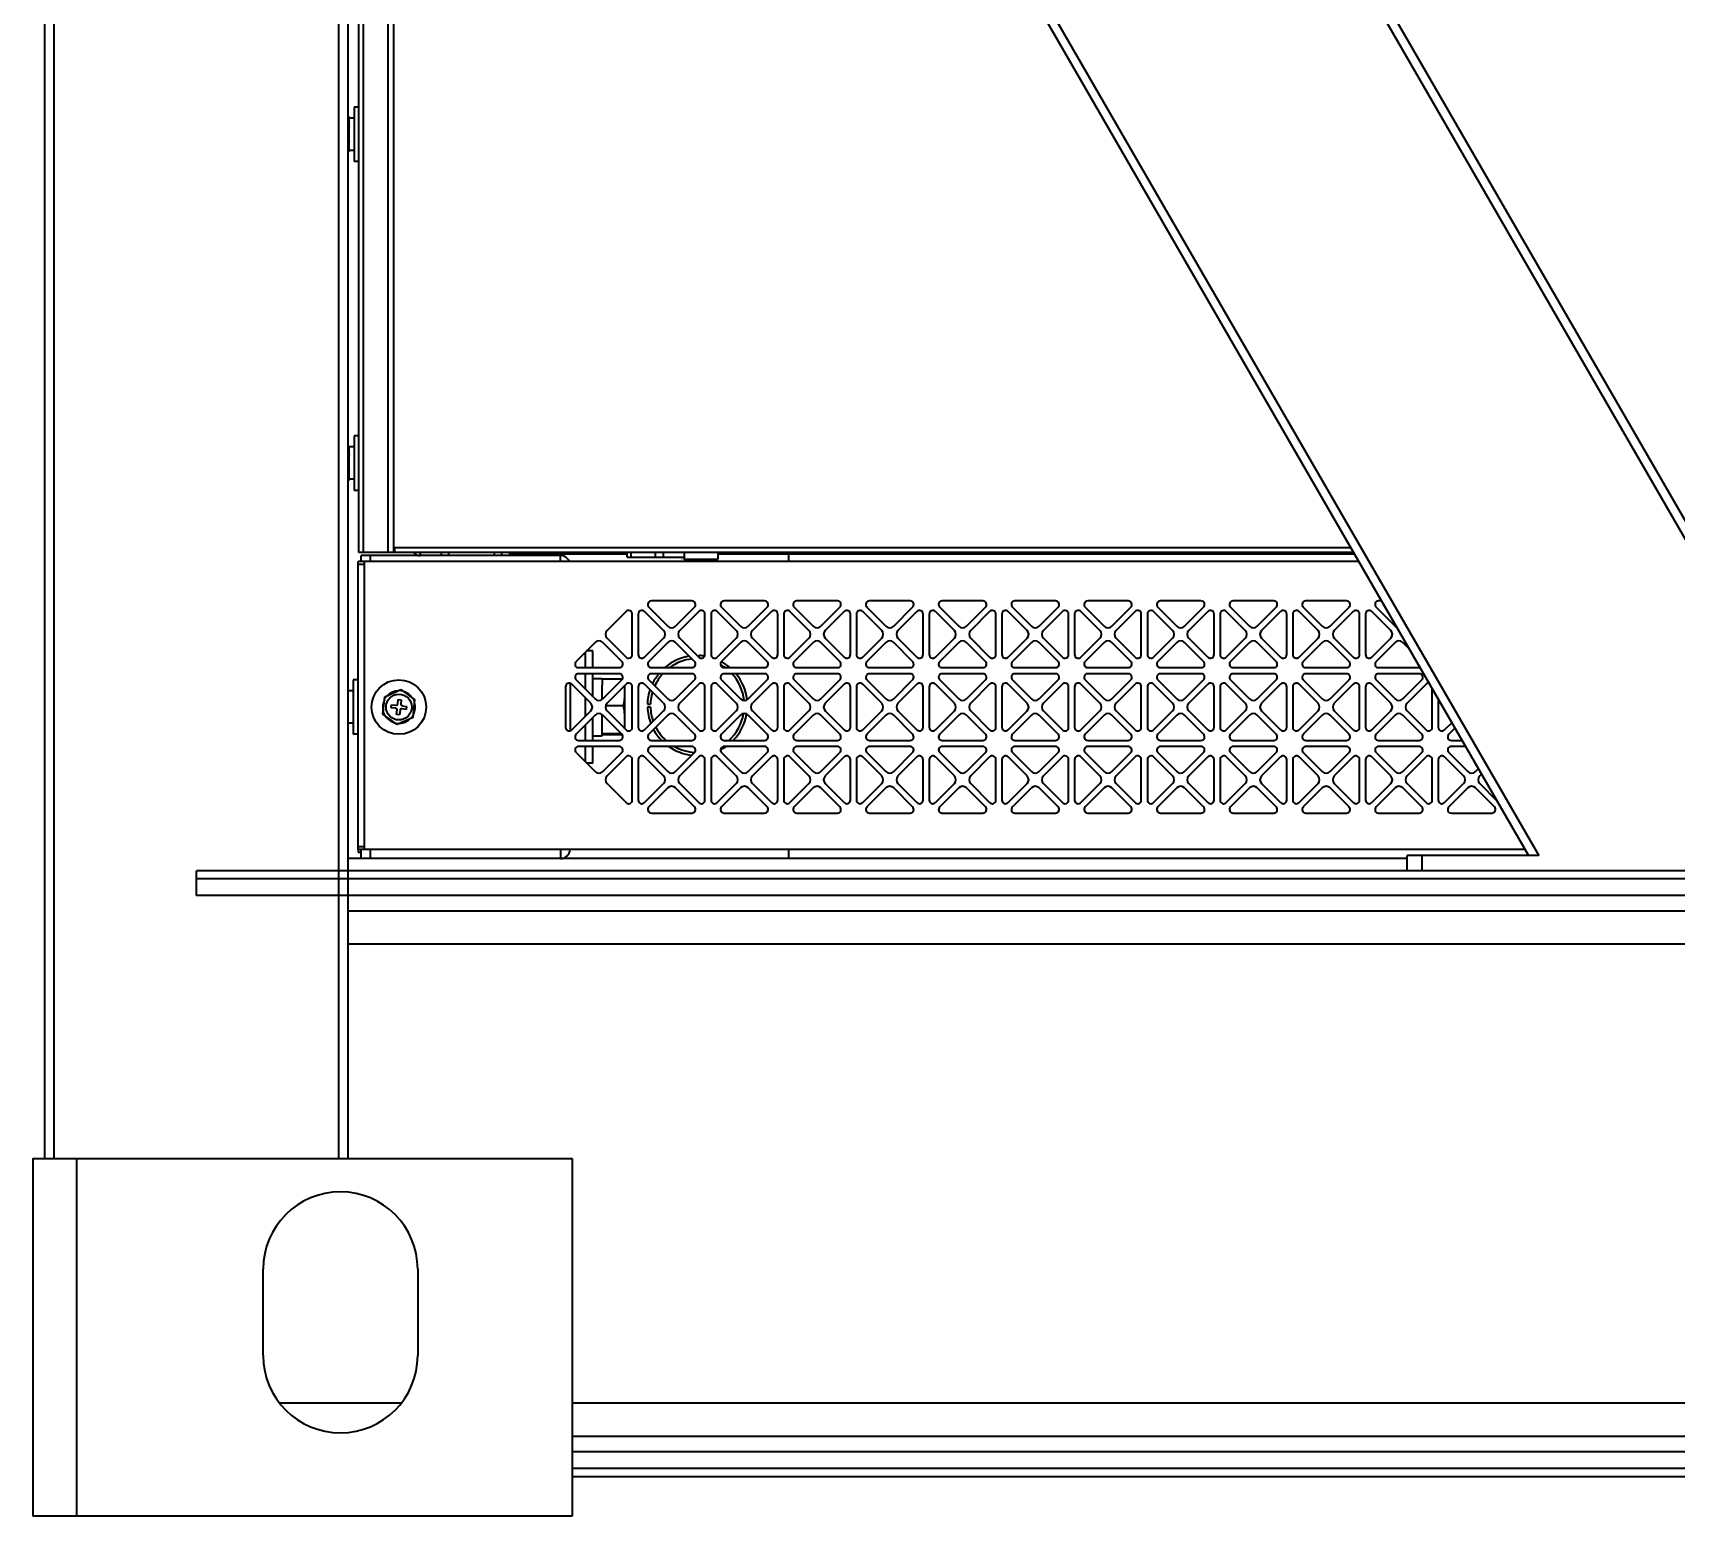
# Model space of a CAD drawing. Header units: millimetres. Extents: x 32496 to 166256, y 3504 to 23939.
# Drawn here: x 39995 to 40537, y 14990 to 15480 of the extents above; entities that cross this region are included whole.
import ezdxf

# ---------------------------------------------------------------- set-up
doc = ezdxf.new("R2010")
doc.units = ezdxf.units.MM
doc.layers.get('0').update_dxf_attribs({"lineweight": 35})

msp = doc.modelspace()

# ---------------------------------------------------------------- linework, layer by layer
at = {"linetype": 'Continuous'}
for p, q in [((39998.64, 15108.349), (39998.64, 17768.349)), ((40001.64, 15108.349), (40001.64, 17768.349)), ((40095.64, 15108.349), (40095.64, 17722.349)), ((40103.64, 16074.374), (40603.64, 15208.349)), ((40103.64, 16068.374), (40600.176, 15208.349)), ((40103.64, 15880.374), (40491.634, 15208.349)), ((40103.64, 15874.374), (40488.17, 15208.349)), ((40111.94, 15308.349), (40111.94, 15859.998)), ((40113.64, 15857.054), (40113.64, 15308.349)), ((40098.64, 15108.349), (40098.64, 15834.374)), ((40103.64, 15834.374), (40103.64, 15308.349)), ((40102.24, 15448.994), (40102.24, 15693.73)), ((40100.64, 15455.349), (40100.64, 15437.349)), ((40102.24, 15455.349), (40100.64, 15455.349)), ((40099.04, 15451.822), (40098.769, 15452.093)), ((40099.04, 15440.875), (40099.04, 15451.822)), ((40100.64, 15451.699), (40099.04, 15451.699)), ((40102.24, 15443.73), (40102.24, 15448.994)), ((40099.04, 15440.875), (40098.769, 15440.604)), ((40100.64, 15440.999), (40099.04, 15440.999)), ((40102.24, 15308.349), (40102.24, 15443.73)), ((40102.24, 15437.349), (40100.64, 15437.349)), ((40099.04, 15343.322), (40098.769, 15343.593)), ((40099.04, 15332.375), (40099.04, 15343.322)), ((40100.64, 15343.199), (40099.04, 15343.199)), ((40100.64, 15346.849), (40100.64, 15328.849)), ((40102.24, 15346.849), (40100.64, 15346.849)), ((40099.04, 15332.375), (40098.769, 15332.104)), ((40100.64, 15332.499), (40099.04, 15332.499)), ((40102.24, 15328.849), (40100.64, 15328.849)), ((40114.14, 15308.349), (40114.14, 15310.049)), ((40114.14, 15310.049), (40429.453, 15310.049)), ((40101.94, 15210.349), (40101.94, 15305.349)), ((40432.167, 15305.349), (40101.94, 15305.349)), ((40103.94, 15304.349), (40101.94, 15304.349)), ((40111.94, 15308.349), (40102.24, 15308.349)), ((40102.94, 15305.349), (40102.94, 15307.349)), ((40168.74, 15307.349), (40102.94, 15307.349)), ((40103.94, 15305.349), (40103.94, 15304.349)), ((40103.94, 15304.349), (40103.94, 15211.349)), ((40105.94, 15307.349), (40105.94, 15305.349)), ((40430.435, 15308.349), (40111.94, 15308.349)), ((40122.44, 15308.349), (40122.44, 15307.349)), ((40129.44, 15307.349), (40129.44, 15308.349)), ((40131.94, 15307.349), (40131.94, 15308.349)), ((40146.94, 15307.349), (40146.94, 15308.349)), ((40149.44, 15307.349), (40149.44, 15308.349)), ((40151.94, 15308.349), (40151.94, 15307.849)), ((40190.773, 15307.849), (40151.94, 15307.849)), ((40168.74, 15305.349), (40168.74, 15307.349)), ((40190.773, 15306.782), (40190.773, 15308.349)), ((40190.773, 15306.782), (40209.615, 15306.782)), ((40192.092, 15306.782), (40192.092, 15308.349)), ((40200.121, 15306.782), (40200.121, 15308.349)), ((40202.758, 15306.782), (40202.758, 15308.349)), ((40209.615, 15308.349), (40209.615, 15306.149)), ((40209.915, 15305.849), (40209.615, 15306.149)), ((40209.615, 15306.149), (40220.665, 15306.149)), ((40209.915, 15305.849), (40220.365, 15305.849)), ((40220.365, 15305.849), (40220.665, 15306.149)), ((40220.665, 15308.349), (40220.665, 15306.149)), ((40430.723, 15307.849), (40220.665, 15307.849)), ((40244.14, 15305.349), (40244.14, 15307.849)), ((40190.391, 15288.886), (40184.127, 15282.621)), ((40192.44, 15274.66), (40192.44, 15288.037)), ((40194.44, 15288.037), (40194.44, 15274.66)), ((40202.753, 15282.621), (40196.488, 15288.886)), ((40197.903, 15290.3), (40204.167, 15284.036)), ((40212.128, 15292.349), (40198.751, 15292.349)), ((40206.713, 15284.036), (40212.977, 15290.3)), ((40214.391, 15288.886), (40208.127, 15282.621)), ((40216.44, 15274.66), (40216.44, 15288.037)), ((40218.44, 15288.037), (40218.44, 15274.66)), ((40226.753, 15282.621), (40220.488, 15288.886)), ((40221.903, 15290.3), (40228.167, 15284.036)), ((40236.128, 15292.349), (40222.751, 15292.349)), ((40230.713, 15284.036), (40236.977, 15290.3)), ((40238.391, 15288.886), (40232.127, 15282.621)), ((40240.44, 15274.66), (40240.44, 15288.037)), ((40242.44, 15288.037), (40242.44, 15274.66)), ((40250.753, 15282.621), (40244.488, 15288.886)), ((40245.903, 15290.3), (40252.167, 15284.036)), ((40260.128, 15292.349), (40246.751, 15292.349)), ((40254.713, 15284.036), (40260.977, 15290.3)), ((40262.391, 15288.886), (40256.127, 15282.621)), ((40264.44, 15274.66), (40264.44, 15288.037)), ((40266.44, 15288.037), (40266.44, 15274.66)), ((40274.753, 15282.621), (40268.488, 15288.886)), ((40269.903, 15290.3), (40276.167, 15284.036)), ((40284.128, 15292.349), (40270.751, 15292.349)), ((40278.713, 15284.036), (40284.977, 15290.3)), ((40286.391, 15288.886), (40280.127, 15282.621)), ((40288.44, 15274.66), (40288.44, 15288.037)), ((40290.44, 15288.037), (40290.44, 15274.66)), ((40298.753, 15282.621), (40292.488, 15288.886)), ((40293.903, 15290.3), (40300.167, 15284.036)), ((40308.128, 15292.349), (40294.751, 15292.349)), ((40302.713, 15284.036), (40308.977, 15290.3)), ((40310.391, 15288.886), (40304.127, 15282.621)), ((40312.44, 15274.66), (40312.44, 15288.037)), ((40314.44, 15288.037), (40314.44, 15274.66)), ((40322.753, 15282.621), (40316.488, 15288.886)), ((40317.903, 15290.3), (40324.167, 15284.036)), ((40332.128, 15292.349), (40318.751, 15292.349)), ((40326.713, 15284.036), (40332.977, 15290.3)), ((40334.391, 15288.886), (40328.127, 15282.621)), ((40336.44, 15274.66), (40336.44, 15288.037)), ((40338.44, 15288.037), (40338.44, 15274.66)), ((40346.753, 15282.621), (40340.488, 15288.886)), ((40341.903, 15290.3), (40348.167, 15284.036)), ((40356.128, 15292.349), (40342.751, 15292.349)), ((40350.713, 15284.036), (40356.977, 15290.3)), ((40358.391, 15288.886), (40352.127, 15282.621)), ((40360.44, 15274.66), (40360.44, 15288.037)), ((40362.44, 15288.037), (40362.44, 15274.66)), ((40370.753, 15282.621), (40364.488, 15288.886)), ((40365.903, 15290.3), (40372.167, 15284.036)), ((40380.128, 15292.349), (40366.751, 15292.349)), ((40374.713, 15284.036), (40380.977, 15290.3)), ((40382.391, 15288.886), (40376.127, 15282.621)), ((40384.44, 15274.66), (40384.44, 15288.037)), ((40386.44, 15288.037), (40386.44, 15274.66)), ((40394.753, 15282.621), (40388.488, 15288.886)), ((40389.903, 15290.3), (40396.167, 15284.036)), ((40404.128, 15292.349), (40390.751, 15292.349)), ((40398.713, 15284.036), (40404.977, 15290.3)), ((40406.391, 15288.886), (40400.127, 15282.621)), ((40408.44, 15274.66), (40408.44, 15288.037)), ((40410.44, 15288.037), (40410.44, 15274.66)), ((40418.753, 15282.621), (40412.488, 15288.886)), ((40413.903, 15290.3), (40420.167, 15284.036)), ((40428.128, 15292.349), (40414.751, 15292.349)), ((40422.713, 15284.036), (40428.977, 15290.3)), ((40430.391, 15288.886), (40424.127, 15282.621)), ((40432.44, 15274.66), (40432.44, 15288.037)), ((40434.44, 15288.037), (40434.44, 15274.66)), ((40442.753, 15282.621), (40436.488, 15288.886)), ((40437.903, 15290.3), (40444.167, 15284.036)), ((40439.672, 15292.349), (40438.751, 15292.349)), ((40180.167, 15278.662), (40173.903, 15272.397)), ((40188.977, 15272.397), (40182.713, 15278.662)), ((40184.127, 15280.076), (40190.391, 15273.811)), ((40196.488, 15273.811), (40202.753, 15280.076)), ((40204.167, 15278.662), (40197.903, 15272.397)), ((40212.977, 15272.397), (40206.713, 15278.662)), ((40208.127, 15280.076), (40214.391, 15273.811)), ((40220.488, 15273.811), (40226.753, 15280.076)), ((40228.167, 15278.662), (40221.903, 15272.397)), ((40236.977, 15272.397), (40230.713, 15278.662)), ((40232.127, 15280.076), (40238.391, 15273.811)), ((40244.488, 15273.811), (40250.753, 15280.076)), ((40252.167, 15278.662), (40245.903, 15272.397)), ((40260.977, 15272.397), (40254.713, 15278.662)), ((40256.127, 15280.076), (40262.391, 15273.811)), ((40268.488, 15273.811), (40274.753, 15280.076)), ((40276.167, 15278.662), (40269.903, 15272.397)), ((40284.977, 15272.397), (40278.713, 15278.662)), ((40280.127, 15280.076), (40286.391, 15273.811)), ((40292.488, 15273.811), (40298.753, 15280.076)), ((40300.167, 15278.662), (40293.903, 15272.397)), ((40308.977, 15272.397), (40302.713, 15278.662)), ((40304.127, 15280.076), (40310.391, 15273.811)), ((40316.488, 15273.811), (40322.753, 15280.076)), ((40324.167, 15278.662), (40317.903, 15272.397)), ((40332.977, 15272.397), (40326.713, 15278.662)), ((40328.127, 15280.076), (40334.391, 15273.811)), ((40340.488, 15273.811), (40346.753, 15280.076)), ((40348.167, 15278.662), (40341.903, 15272.397)), ((40356.977, 15272.397), (40350.713, 15278.662)), ((40352.127, 15280.076), (40358.391, 15273.811)), ((40364.488, 15273.811), (40370.753, 15280.076)), ((40372.167, 15278.662), (40365.903, 15272.397)), ((40380.977, 15272.397), (40374.713, 15278.662)), ((40376.127, 15280.076), (40382.391, 15273.811)), ((40388.488, 15273.811), (40394.753, 15280.076)), ((40396.167, 15278.662), (40389.903, 15272.397)), ((40404.977, 15272.397), (40398.713, 15278.662)), ((40400.127, 15280.076), (40406.391, 15273.811)), ((40412.488, 15273.811), (40418.753, 15280.076)), ((40420.167, 15278.662), (40413.903, 15272.397)), ((40428.977, 15272.397), (40422.713, 15278.662)), ((40424.127, 15280.076), (40430.391, 15273.811)), ((40436.488, 15273.811), (40442.753, 15280.076)), ((40444.167, 15278.662), (40437.903, 15272.397)), ((40448.752, 15276.622), (40446.713, 15278.662)), ((40176.94, 15275.434), (40176.94, 15270.349)), ((40179.44, 15275.849), (40177.354, 15275.849)), ((40179.44, 15270.349), (40179.44, 15275.849)), ((40214.44, 15274.341), (40214.44, 15273.772)), ((40100.34, 15266.349), (40100.34, 15248.349)), ((40101.94, 15266.349), (40100.34, 15266.349)), ((40173.903, 15266.3), (40180.167, 15260.036)), ((40174.751, 15270.349), (40188.128, 15270.349)), ((40188.128, 15268.349), (40174.751, 15268.349)), ((40176.94, 15268.349), (40176.94, 15263.263)), ((40179.44, 15260.763), (40179.44, 15268.349)), ((40179.44, 15266.799), (40182.54, 15266.799)), ((40182.54, 15266.551), (40182.54, 15266.799)), ((40182.54, 15266.551), (40182.54, 15264.576)), ((40189.164, 15266.551), (40182.54, 15266.551)), ((40182.713, 15260.036), (40188.977, 15266.3)), ((40197.903, 15266.3), (40204.167, 15260.036)), ((40198.751, 15270.349), (40212.128, 15270.349)), ((40212.128, 15268.349), (40198.751, 15268.349)), ((40206.713, 15260.036), (40212.977, 15266.3)), ((40221.903, 15266.3), (40228.167, 15260.036)), ((40222.751, 15270.349), (40236.128, 15270.349)), ((40236.128, 15268.349), (40222.751, 15268.349)), ((40230.713, 15260.036), (40236.977, 15266.3)), ((40245.903, 15266.3), (40252.167, 15260.036)), ((40246.751, 15270.349), (40260.128, 15270.349)), ((40260.128, 15268.349), (40246.751, 15268.349)), ((40254.713, 15260.036), (40260.977, 15266.3)), ((40269.903, 15266.3), (40276.167, 15260.036)), ((40270.751, 15270.349), (40284.128, 15270.349)), ((40284.128, 15268.349), (40270.751, 15268.349)), ((40278.713, 15260.036), (40284.977, 15266.3)), ((40293.903, 15266.3), (40300.167, 15260.036)), ((40294.751, 15270.349), (40308.128, 15270.349)), ((40308.128, 15268.349), (40294.751, 15268.349)), ((40302.713, 15260.036), (40308.977, 15266.3)), ((40317.903, 15266.3), (40324.167, 15260.036)), ((40318.751, 15270.349), (40332.128, 15270.349)), ((40332.128, 15268.349), (40318.751, 15268.349)), ((40326.713, 15260.036), (40332.977, 15266.3)), ((40341.903, 15266.3), (40348.167, 15260.036)), ((40342.751, 15270.349), (40356.128, 15270.349)), ((40356.128, 15268.349), (40342.751, 15268.349)), ((40350.713, 15260.036), (40356.977, 15266.3)), ((40365.903, 15266.3), (40372.167, 15260.036)), ((40366.751, 15270.349), (40380.128, 15270.349)), ((40380.128, 15268.349), (40366.751, 15268.349)), ((40374.713, 15260.036), (40380.977, 15266.3)), ((40389.903, 15266.3), (40396.167, 15260.036)), ((40390.751, 15270.349), (40404.128, 15270.349)), ((40404.128, 15268.349), (40390.751, 15268.349)), ((40398.713, 15260.036), (40404.977, 15266.3)), ((40413.903, 15266.3), (40420.167, 15260.036)), ((40414.751, 15270.349), (40428.128, 15270.349)), ((40428.128, 15268.349), (40414.751, 15268.349)), ((40422.713, 15260.036), (40428.977, 15266.3)), ((40437.903, 15266.3), (40444.167, 15260.036)), ((40438.751, 15270.349), (40452.128, 15270.349)), ((40452.128, 15268.349), (40438.751, 15268.349)), ((40446.713, 15260.036), (40452.977, 15266.3)), ((40100.34, 15262.699), (40098.74, 15262.699)), ((40110.161, 15255.009), (40110.775, 15260.75)), ((40110.775, 15260.75), (40116.053, 15263.089)), ((40116.053, 15263.089), (40120.718, 15259.688)), ((40170.44, 15264.037), (40170.44, 15250.66)), ((40171.94, 15265.192), (40171.94, 15249.505)), ((40178.753, 15258.621), (40172.488, 15264.886)), ((40176.94, 15260.434), (40176.94, 15254.263)), ((40182.54, 15259.894), (40182.54, 15264.576)), ((40190.391, 15264.886), (40184.127, 15258.621)), ((40190.04, 15250.163), (40190.04, 15264.534)), ((40192.44, 15250.66), (40192.44, 15264.037)), ((40194.44, 15264.037), (40194.44, 15250.66)), ((40202.753, 15258.621), (40196.488, 15264.886)), ((40214.391, 15264.886), (40208.127, 15258.621)), ((40216.44, 15250.66), (40216.44, 15264.037)), ((40218.44, 15264.037), (40218.44, 15250.66)), ((40226.753, 15258.621), (40220.488, 15264.886)), ((40238.391, 15264.886), (40232.127, 15258.621)), ((40240.44, 15250.66), (40240.44, 15264.037)), ((40242.44, 15264.037), (40242.44, 15250.66)), ((40250.753, 15258.621), (40244.488, 15264.886)), ((40262.391, 15264.886), (40256.127, 15258.621)), ((40264.44, 15250.66), (40264.44, 15264.037)), ((40266.44, 15264.037), (40266.44, 15250.66)), ((40274.753, 15258.621), (40268.488, 15264.886)), ((40286.391, 15264.886), (40280.127, 15258.621)), ((40288.44, 15250.66), (40288.44, 15264.037)), ((40290.44, 15264.037), (40290.44, 15250.66)), ((40298.753, 15258.621), (40292.488, 15264.886)), ((40310.391, 15264.886), (40304.127, 15258.621)), ((40312.44, 15250.66), (40312.44, 15264.037)), ((40314.44, 15264.037), (40314.44, 15250.66)), ((40322.753, 15258.621), (40316.488, 15264.886)), ((40334.391, 15264.886), (40328.127, 15258.621)), ((40336.44, 15250.66), (40336.44, 15264.037)), ((40338.44, 15264.037), (40338.44, 15250.66)), ((40346.753, 15258.621), (40340.488, 15264.886)), ((40358.391, 15264.886), (40352.127, 15258.621)), ((40360.44, 15250.66), (40360.44, 15264.037)), ((40362.44, 15264.037), (40362.44, 15250.66)), ((40370.753, 15258.621), (40364.488, 15264.886)), ((40382.391, 15264.886), (40376.127, 15258.621)), ((40384.44, 15250.66), (40384.44, 15264.037)), ((40386.44, 15264.037), (40386.44, 15250.66)), ((40394.753, 15258.621), (40388.488, 15264.886)), ((40406.391, 15264.886), (40400.127, 15258.621)), ((40408.44, 15250.66), (40408.44, 15264.037)), ((40410.44, 15264.037), (40410.44, 15250.66)), ((40418.753, 15258.621), (40412.488, 15264.886)), ((40430.391, 15264.886), (40424.127, 15258.621)), ((40432.44, 15250.66), (40432.44, 15264.037)), ((40434.44, 15264.037), (40434.44, 15250.66)), ((40442.753, 15258.621), (40436.488, 15264.886)), ((40454.391, 15264.886), (40448.127, 15258.621)), ((40456.44, 15250.66), (40456.44, 15263.307)), ((40114.826, 15251.608), (40110.161, 15255.009)), ((40112.901, 15257.117), (40113.007, 15258.111)), ((40114.392, 15256.958), (40112.901, 15257.117)), ((40113.007, 15258.111), (40114.499, 15257.952)), ((40114.677, 15254.916), (40114.836, 15256.407)), ((40115.671, 15254.81), (40114.677, 15254.916)), ((40115.049, 15258.396), (40115.208, 15259.888)), ((40115.208, 15259.888), (40116.203, 15259.781)), ((40115.831, 15256.301), (40115.671, 15254.81)), ((40116.203, 15259.781), (40116.043, 15258.29)), ((40117.872, 15256.586), (40116.381, 15256.745)), ((40116.487, 15257.74), (40117.979, 15257.58)), ((40117.979, 15257.58), (40117.872, 15256.586)), ((40120.105, 15253.947), (40120.718, 15259.688)), ((40172.488, 15249.811), (40178.753, 15256.076)), ((40182.54, 15250.66), (40182.54, 15254.803)), ((40189.533, 15257.768), (40183.655, 15257.768)), ((40184.127, 15256.076), (40190.391, 15249.811)), ((40196.488, 15249.811), (40202.753, 15256.076)), ((40197.447, 15258.349), (40198.448, 15258.349)), ((40198.448, 15257.349), (40197.447, 15257.349)), ((40208.127, 15256.076), (40214.391, 15249.811)), ((40220.488, 15249.811), (40226.753, 15256.076)), ((40232.127, 15256.076), (40238.391, 15249.811)), ((40244.488, 15249.811), (40250.753, 15256.076)), ((40256.127, 15256.076), (40262.391, 15249.811)), ((40268.488, 15249.811), (40274.753, 15256.076)), ((40280.127, 15256.076), (40286.391, 15249.811)), ((40292.488, 15249.811), (40298.753, 15256.076)), ((40304.127, 15256.076), (40310.391, 15249.811)), ((40316.488, 15249.811), (40322.753, 15256.076)), ((40328.127, 15256.076), (40334.391, 15249.811)), ((40340.488, 15249.811), (40346.753, 15256.076)), ((40352.127, 15256.076), (40358.391, 15249.811)), ((40364.488, 15249.811), (40370.753, 15256.076)), ((40376.127, 15256.076), (40382.391, 15249.811)), ((40388.488, 15249.811), (40394.753, 15256.076)), ((40400.127, 15256.076), (40406.391, 15249.811)), ((40412.488, 15249.811), (40418.753, 15256.076)), ((40424.127, 15256.076), (40430.391, 15249.811)), ((40436.488, 15249.811), (40442.753, 15256.076)), ((40448.127, 15256.076), (40454.391, 15249.811)), ((40458.44, 15259.842), (40458.44, 15250.66)), ((40100.34, 15251.999), (40098.74, 15251.999)), ((40120.105, 15253.947), (40114.826, 15251.608)), ((40180.167, 15254.662), (40173.903, 15248.397)), ((40176.94, 15251.434), (40176.94, 15246.349)), ((40179.44, 15246.349), (40179.44, 15253.934)), ((40182.54, 15248.469), (40182.54, 15250.66)), ((40188.977, 15248.397), (40182.713, 15254.662)), ((40204.167, 15254.662), (40197.903, 15248.397)), ((40212.977, 15248.397), (40206.713, 15254.662)), ((40228.167, 15254.662), (40221.903, 15248.397)), ((40236.977, 15248.397), (40230.713, 15254.662)), ((40252.167, 15254.662), (40245.903, 15248.397)), ((40260.977, 15248.397), (40254.713, 15254.662)), ((40276.167, 15254.662), (40269.903, 15248.397)), ((40284.977, 15248.397), (40278.713, 15254.662)), ((40300.167, 15254.662), (40293.903, 15248.397)), ((40308.977, 15248.397), (40302.713, 15254.662)), ((40324.167, 15254.662), (40317.903, 15248.397)), ((40332.977, 15248.397), (40326.713, 15254.662)), ((40348.167, 15254.662), (40341.903, 15248.397)), ((40356.977, 15248.397), (40350.713, 15254.662)), ((40372.167, 15254.662), (40365.903, 15248.397)), ((40380.977, 15248.397), (40374.713, 15254.662)), ((40396.167, 15254.662), (40389.903, 15248.397)), ((40404.977, 15248.397), (40398.713, 15254.662)), ((40420.167, 15254.662), (40413.903, 15248.397)), ((40428.977, 15248.397), (40422.713, 15254.662)), ((40444.167, 15254.662), (40437.903, 15248.397)), ((40452.977, 15248.397), (40446.713, 15254.662)), ((40460.488, 15249.811), (40462.861, 15252.184)), ((40463.896, 15250.391), (40461.903, 15248.397)), ((40101.94, 15248.349), (40100.34, 15248.349)), ((40174.751, 15246.349), (40188.128, 15246.349)), ((40188.128, 15244.349), (40174.751, 15244.349)), ((40176.94, 15244.349), (40176.94, 15239.263)), ((40179.44, 15247.899), (40182.54, 15247.899)), ((40179.44, 15238.849), (40179.44, 15244.349)), ((40188.809, 15248.565), (40182.54, 15248.565)), ((40182.54, 15247.899), (40182.54, 15248.469)), ((40189.164, 15248.146), (40182.54, 15248.146)), ((40198.751, 15246.349), (40212.128, 15246.349)), ((40212.128, 15244.349), (40198.751, 15244.349)), ((40222.751, 15246.349), (40236.128, 15246.349)), ((40236.128, 15244.349), (40222.751, 15244.349)), ((40246.751, 15246.349), (40260.128, 15246.349)), ((40260.128, 15244.349), (40246.751, 15244.349)), ((40270.751, 15246.349), (40284.128, 15246.349)), ((40284.128, 15244.349), (40270.751, 15244.349)), ((40294.751, 15246.349), (40308.128, 15246.349)), ((40308.128, 15244.349), (40294.751, 15244.349)), ((40318.751, 15246.349), (40332.128, 15246.349)), ((40332.128, 15244.349), (40318.751, 15244.349)), ((40342.751, 15246.349), (40356.128, 15246.349)), ((40356.128, 15244.349), (40342.751, 15244.349)), ((40366.751, 15246.349), (40380.128, 15246.349)), ((40380.128, 15244.349), (40366.751, 15244.349)), ((40390.751, 15246.349), (40404.128, 15246.349)), ((40404.128, 15244.349), (40390.751, 15244.349)), ((40414.751, 15246.349), (40428.128, 15246.349)), ((40428.128, 15244.349), (40414.751, 15244.349)), ((40438.751, 15246.349), (40452.128, 15246.349)), ((40452.128, 15244.349), (40438.751, 15244.349)), ((40462.751, 15246.349), (40466.23, 15246.349)), ((40467.385, 15244.349), (40462.751, 15244.349)), ((40173.903, 15242.3), (40180.167, 15236.036)), ((40179.44, 15238.849), (40177.354, 15238.849)), ((40182.713, 15236.036), (40188.977, 15242.3)), ((40190.391, 15240.886), (40184.127, 15234.621)), ((40192.44, 15226.66), (40192.44, 15240.037)), ((40194.44, 15240.037), (40194.44, 15226.66)), ((40202.753, 15234.621), (40196.488, 15240.886)), ((40197.903, 15242.3), (40204.167, 15236.036)), ((40206.713, 15236.036), (40212.977, 15242.3)), ((40214.391, 15240.886), (40208.127, 15234.621)), ((40216.44, 15226.66), (40216.44, 15240.037)), ((40218.44, 15240.037), (40218.44, 15226.66)), ((40226.753, 15234.621), (40220.488, 15240.886)), ((40221.903, 15242.3), (40228.167, 15236.036)), ((40230.713, 15236.036), (40236.977, 15242.3)), ((40238.391, 15240.886), (40232.127, 15234.621)), ((40240.44, 15226.66), (40240.44, 15240.037)), ((40242.44, 15240.037), (40242.44, 15226.66)), ((40250.753, 15234.621), (40244.488, 15240.886)), ((40245.903, 15242.3), (40252.167, 15236.036)), ((40254.713, 15236.036), (40260.977, 15242.3)), ((40262.391, 15240.886), (40256.127, 15234.621)), ((40264.44, 15226.66), (40264.44, 15240.037)), ((40266.44, 15240.037), (40266.44, 15226.66)), ((40274.753, 15234.621), (40268.488, 15240.886)), ((40269.903, 15242.3), (40276.167, 15236.036)), ((40278.713, 15236.036), (40284.977, 15242.3)), ((40286.391, 15240.886), (40280.127, 15234.621)), ((40288.44, 15226.66), (40288.44, 15240.037)), ((40290.44, 15240.037), (40290.44, 15226.66)), ((40298.753, 15234.621), (40292.488, 15240.886)), ((40293.903, 15242.3), (40300.167, 15236.036)), ((40302.713, 15236.036), (40308.977, 15242.3)), ((40310.391, 15240.886), (40304.127, 15234.621)), ((40312.44, 15226.66), (40312.44, 15240.037)), ((40314.44, 15240.037), (40314.44, 15226.66)), ((40322.753, 15234.621), (40316.488, 15240.886)), ((40317.903, 15242.3), (40324.167, 15236.036)), ((40326.713, 15236.036), (40332.977, 15242.3)), ((40334.391, 15240.886), (40328.127, 15234.621)), ((40336.44, 15226.66), (40336.44, 15240.037)), ((40338.44, 15240.037), (40338.44, 15226.66)), ((40346.753, 15234.621), (40340.488, 15240.886)), ((40341.903, 15242.3), (40348.167, 15236.036)), ((40350.713, 15236.036), (40356.977, 15242.3)), ((40358.391, 15240.886), (40352.127, 15234.621)), ((40360.44, 15226.66), (40360.44, 15240.037)), ((40362.44, 15240.037), (40362.44, 15226.66)), ((40370.753, 15234.621), (40364.488, 15240.886)), ((40365.903, 15242.3), (40372.167, 15236.036)), ((40374.713, 15236.036), (40380.977, 15242.3)), ((40382.391, 15240.886), (40376.127, 15234.621)), ((40384.44, 15226.66), (40384.44, 15240.037)), ((40386.44, 15240.037), (40386.44, 15226.66)), ((40394.753, 15234.621), (40388.488, 15240.886)), ((40389.903, 15242.3), (40396.167, 15236.036)), ((40398.713, 15236.036), (40404.977, 15242.3)), ((40406.391, 15240.886), (40400.127, 15234.621)), ((40408.44, 15226.66), (40408.44, 15240.037)), ((40410.44, 15240.037), (40410.44, 15226.66)), ((40418.753, 15234.621), (40412.488, 15240.886)), ((40413.903, 15242.3), (40420.167, 15236.036)), ((40422.713, 15236.036), (40428.977, 15242.3)), ((40430.391, 15240.886), (40424.127, 15234.621)), ((40432.44, 15226.66), (40432.44, 15240.037)), ((40434.44, 15240.037), (40434.44, 15226.66)), ((40442.753, 15234.621), (40436.488, 15240.886)), ((40437.903, 15242.3), (40444.167, 15236.036)), ((40446.713, 15236.036), (40452.977, 15242.3)), ((40454.391, 15240.886), (40448.127, 15234.621)), ((40456.44, 15226.66), (40456.44, 15240.037)), ((40458.44, 15240.037), (40458.44, 15226.66)), ((40466.753, 15234.621), (40460.488, 15240.886)), ((40461.903, 15242.3), (40468.167, 15236.036)), ((40470.713, 15236.036), (40471.646, 15236.969)), ((40472.681, 15235.176), (40472.127, 15234.621)), ((40184.127, 15232.076), (40190.391, 15225.811)), ((40196.488, 15225.811), (40202.753, 15232.076)), ((40204.167, 15230.662), (40197.903, 15224.397)), ((40212.977, 15224.397), (40206.713, 15230.662)), ((40208.127, 15232.076), (40214.391, 15225.811)), ((40220.488, 15225.811), (40226.753, 15232.076)), ((40228.167, 15230.662), (40221.903, 15224.397)), ((40236.977, 15224.397), (40230.713, 15230.662)), ((40232.127, 15232.076), (40238.391, 15225.811)), ((40244.488, 15225.811), (40250.753, 15232.076)), ((40252.167, 15230.662), (40245.903, 15224.397)), ((40260.977, 15224.397), (40254.713, 15230.662)), ((40256.127, 15232.076), (40262.391, 15225.811)), ((40268.488, 15225.811), (40274.753, 15232.076)), ((40276.167, 15230.662), (40269.903, 15224.397)), ((40284.977, 15224.397), (40278.713, 15230.662)), ((40280.127, 15232.076), (40286.391, 15225.811)), ((40292.488, 15225.811), (40298.753, 15232.076)), ((40300.167, 15230.662), (40293.903, 15224.397)), ((40308.977, 15224.397), (40302.713, 15230.662)), ((40304.127, 15232.076), (40310.391, 15225.811)), ((40316.488, 15225.811), (40322.753, 15232.076)), ((40324.167, 15230.662), (40317.903, 15224.397)), ((40332.977, 15224.397), (40326.713, 15230.662)), ((40328.127, 15232.076), (40334.391, 15225.811)), ((40340.488, 15225.811), (40346.753, 15232.076)), ((40348.167, 15230.662), (40341.903, 15224.397)), ((40356.977, 15224.397), (40350.713, 15230.662)), ((40352.127, 15232.076), (40358.391, 15225.811)), ((40364.488, 15225.811), (40370.753, 15232.076)), ((40372.167, 15230.662), (40365.903, 15224.397)), ((40380.977, 15224.397), (40374.713, 15230.662)), ((40376.127, 15232.076), (40382.391, 15225.811)), ((40388.488, 15225.811), (40394.753, 15232.076)), ((40396.167, 15230.662), (40389.903, 15224.397)), ((40404.977, 15224.397), (40398.713, 15230.662)), ((40400.127, 15232.076), (40406.391, 15225.811)), ((40412.488, 15225.811), (40418.753, 15232.076)), ((40420.167, 15230.662), (40413.903, 15224.397)), ((40428.977, 15224.397), (40422.713, 15230.662)), ((40424.127, 15232.076), (40430.391, 15225.811)), ((40436.488, 15225.811), (40442.753, 15232.076)), ((40444.167, 15230.662), (40437.903, 15224.397)), ((40452.977, 15224.397), (40446.713, 15230.662)), ((40448.127, 15232.076), (40454.391, 15225.811)), ((40460.488, 15225.811), (40466.753, 15232.076)), ((40468.167, 15230.662), (40461.903, 15224.397)), ((40476.977, 15224.397), (40470.713, 15230.662)), ((40472.127, 15232.076), (40477.673, 15226.53)), ((40198.751, 15222.349), (40212.128, 15222.349)), ((40222.751, 15222.349), (40236.128, 15222.349)), ((40246.751, 15222.349), (40260.128, 15222.349)), ((40270.751, 15222.349), (40284.128, 15222.349)), ((40294.751, 15222.349), (40308.128, 15222.349)), ((40318.751, 15222.349), (40332.128, 15222.349)), ((40342.751, 15222.349), (40356.128, 15222.349)), ((40366.751, 15222.349), (40380.128, 15222.349)), ((40390.751, 15222.349), (40404.128, 15222.349)), ((40414.751, 15222.349), (40428.128, 15222.349)), ((40438.751, 15222.349), (40452.128, 15222.349)), ((40462.751, 15222.349), (40476.128, 15222.349)), ((40101.94, 15211.349), (40103.94, 15211.349)), ((40103.94, 15211.349), (40103.94, 15210.349)), ((40448.17, 15207.349), (40098.64, 15207.349)), ((40101.94, 15210.349), (40101.94, 15209.349)), ((40487.015, 15210.349), (40101.94, 15210.349)), ((40102.94, 15209.349), (40101.94, 15209.349)), ((40102.94, 15209.758), (40102.94, 15210.349)), ((40102.94, 15207.349), (40102.94, 15209.758)), ((40105.94, 15210.349), (40105.94, 15207.349)), ((40168.74, 15210.349), (40168.74, 15207.349)), ((40244.14, 15207.349), (40244.14, 15210.349)), ((40448.17, 15203.349), (40448.17, 15208.349)), ((40491.634, 15208.349), (40448.17, 15208.349)), ((40453.17, 15203.349), (40453.17, 15208.349)), ((40048.64, 15195.156), (40048.64, 15203.349)), ((40954.64, 15203.349), (40048.64, 15203.349)), ((51717.14, 15200.629), (40048.64, 15200.629)), ((51717.14, 15195.156), (40048.64, 15195.156)), ((51071.64, 15190.039), (40098.64, 15190.039)), ((51071.64, 15179.094), (40098.64, 15179.094)), ((39994.64, 15108.349), (39994.64, 14990.349)), ((39994.64, 15108.349), (40172.64, 15108.349)), ((40009.14, 14990.349), (40009.14, 15108.349)), ((40172.64, 15108.349), (40172.64, 14990.349)), ((40070.64, 15043.349), (40070.64, 15071.849)), ((40121.64, 15071.849), (40121.64, 15043.349)), ((40116.068, 15027.604), (40076.212, 15027.604)), ((52008.64, 15027.604), (40172.64, 15027.604)), ((52008.64, 15016.658), (40172.64, 15016.658)), ((52008.64, 15011.541), (40172.64, 15011.541)), ((52008.64, 15006.069), (40172.64, 15006.069)), ((52008.64, 15003.349), (40172.64, 15003.349)), ((40172.64, 14990.349), (39994.64, 14990.349))]:
    msp.add_line(p, q, dxfattribs=at)
for radius in [9, 4.25]:
    msp.add_circle((40115.44, 15257.349), radius, dxfattribs=at)
for centre, radius, start, end in [((40122.44, 15310.349), 3, 222.2942, 270), ((40168.74, 15304.149), 3.2, 22.14766, 90), ((40191.24, 15288.037), 1.2, 0, 135), ((40195.64, 15288.037), 1.2, 45, 180), ((40198.751, 15291.149), 1.2, 90, 225), ((40212.128, 15291.149), 1.2, 315, 90), ((40215.24, 15288.037), 1.2, 0, 135), ((40219.64, 15288.037), 1.2, 45, 180), ((40222.751, 15291.149), 1.2, 90, 225), ((40236.128, 15291.149), 1.2, 315, 90), ((40239.24, 15288.037), 1.2, 0, 135), ((40243.64, 15288.037), 1.2, 45, 180), ((40246.751, 15291.149), 1.2, 90, 225), ((40260.128, 15291.149), 1.2, 315, 90), ((40263.24, 15288.037), 1.2, 0, 135), ((40267.64, 15288.037), 1.2, 45, 180), ((40270.751, 15291.149), 1.2, 90, 225), ((40284.128, 15291.149), 1.2, 315, 90), ((40287.24, 15288.037), 1.2, 0, 135), ((40291.64, 15288.037), 1.2, 45, 180), ((40294.751, 15291.149), 1.2, 90, 225), ((40308.128, 15291.149), 1.2, 315, 90), ((40311.24, 15288.037), 1.2, 0, 135), ((40315.64, 15288.037), 1.2, 45, 180), ((40318.751, 15291.149), 1.2, 90, 225), ((40332.128, 15291.149), 1.2, 315, 90), ((40335.24, 15288.037), 1.2, 0, 135), ((40339.64, 15288.037), 1.2, 45, 180), ((40342.751, 15291.149), 1.2, 90, 225), ((40356.128, 15291.149), 1.2, 315, 90), ((40359.24, 15288.037), 1.2, 0, 135), ((40363.64, 15288.037), 1.2, 45, 180), ((40366.751, 15291.149), 1.2, 90, 225), ((40380.128, 15291.149), 1.2, 315, 90), ((40383.24, 15288.037), 1.2, 0, 135), ((40387.64, 15288.037), 1.2, 45, 180), ((40390.751, 15291.149), 1.2, 90, 225), ((40404.128, 15291.149), 1.2, 315, 90), ((40407.24, 15288.037), 1.2, 0, 135), ((40411.64, 15288.037), 1.2, 45, 180), ((40414.751, 15291.149), 1.2, 90, 225), ((40428.128, 15291.149), 1.2, 315, 90), ((40431.24, 15288.037), 1.2, 0, 135), ((40435.64, 15288.037), 1.2, 45, 180), ((40438.751, 15291.149), 1.2, 90, 225), ((40185.4, 15281.349), 1.8, 135, 225), ((40201.48, 15281.349), 1.8, 315, 45), ((40205.44, 15285.308), 1.8, 225, 315), ((40209.4, 15281.349), 1.8, 135, 225), ((40225.48, 15281.349), 1.8, 315, 45), ((40229.44, 15285.308), 1.8, 225, 315), ((40233.4, 15281.349), 1.8, 135, 225), ((40249.48, 15281.349), 1.8, 315, 45), ((40253.44, 15285.308), 1.8, 225, 315), ((40257.4, 15281.349), 1.8, 135, 225), ((40273.48, 15281.349), 1.8, 315, 45), ((40277.44, 15285.308), 1.8, 225, 315), ((40281.4, 15281.349), 1.8, 135, 225), ((40297.48, 15281.349), 1.8, 315, 45), ((40301.44, 15285.308), 1.8, 225, 315), ((40305.4, 15281.349), 1.8, 135, 225), ((40321.48, 15281.349), 1.8, 315, 45), ((40325.44, 15285.308), 1.8, 225, 315), ((40329.4, 15281.349), 1.8, 135, 225), ((40345.48, 15281.349), 1.8, 315, 45), ((40349.44, 15285.308), 1.8, 225, 315), ((40353.4, 15281.349), 1.8, 135, 225), ((40369.48, 15281.349), 1.8, 315, 45), ((40373.44, 15285.308), 1.8, 225, 315), ((40377.4, 15281.349), 1.8, 135, 225), ((40393.48, 15281.349), 1.8, 315, 45), ((40397.44, 15285.308), 1.8, 225, 315), ((40401.4, 15281.349), 1.8, 135, 225), ((40417.48, 15281.349), 1.8, 315, 45), ((40421.44, 15285.308), 1.8, 225, 315), ((40425.4, 15281.349), 1.8, 135, 225), ((40441.48, 15281.349), 1.8, 315, 45), ((40445.44, 15285.308), 1.8, 225, 244.68983), ((40181.44, 15277.389), 1.8, 45, 135), ((40205.44, 15277.389), 1.8, 45, 135), ((40229.44, 15277.389), 1.8, 45, 135), ((40253.44, 15277.389), 1.8, 45, 135), ((40277.44, 15277.389), 1.8, 45, 135), ((40301.44, 15277.389), 1.8, 45, 135), ((40325.44, 15277.389), 1.8, 45, 135), ((40349.44, 15277.389), 1.8, 45, 135), ((40373.44, 15277.389), 1.8, 45, 135), ((40397.44, 15277.389), 1.8, 45, 135), ((40421.44, 15277.389), 1.8, 45, 135), ((40445.44, 15277.389), 1.8, 45, 135), ((40174.751, 15271.549), 1.2, 135, 270), ((40188.128, 15271.549), 1.2, 270, 45), ((40191.24, 15274.66), 1.2, 225, 0), ((40195.64, 15274.66), 1.2, 180, 315), ((40198.751, 15271.549), 1.2, 135, 270), ((40213.94, 15257.849), 16.5, 99.35094, 130.66828), ((40213.94, 15257.849), 15.5, 96.65645, 126.13774), ((40212.128, 15271.549), 1.2, 270, 45), ((40215.24, 15274.66), 1.2, 225, 0), ((40213.94, 15257.849), 16.5, 81.65551, 88.2635), ((40219.64, 15274.66), 1.2, 180, 315), ((40222.751, 15271.549), 1.2, 135, 270), ((40213.94, 15257.849), 15.5, 53.86236, 60.41181), ((40213.94, 15257.849), 16.5, 49.33265, 61.37416), ((40236.128, 15271.549), 1.2, 270, 45), ((40239.24, 15274.66), 1.2, 225, 0), ((40243.64, 15274.66), 1.2, 180, 315), ((40246.751, 15271.549), 1.2, 135, 270), ((40260.128, 15271.549), 1.2, 270, 45), ((40263.24, 15274.66), 1.2, 225, 0), ((40267.64, 15274.66), 1.2, 180, 315), ((40270.751, 15271.549), 1.2, 135, 270), ((40284.128, 15271.549), 1.2, 270, 45), ((40287.24, 15274.66), 1.2, 225, 0), ((40291.64, 15274.66), 1.2, 180, 315), ((40294.751, 15271.549), 1.2, 135, 270), ((40308.128, 15271.549), 1.2, 270, 45), ((40311.24, 15274.66), 1.2, 225, 0), ((40315.64, 15274.66), 1.2, 180, 315), ((40318.751, 15271.549), 1.2, 135, 270), ((40332.128, 15271.549), 1.2, 270, 45), ((40335.24, 15274.66), 1.2, 225, 0), ((40339.64, 15274.66), 1.2, 180, 315), ((40342.751, 15271.549), 1.2, 135, 270), ((40356.128, 15271.549), 1.2, 270, 45), ((40359.24, 15274.66), 1.2, 225, 0), ((40363.64, 15274.66), 1.2, 180, 315), ((40366.751, 15271.549), 1.2, 135, 270), ((40380.128, 15271.549), 1.2, 270, 45), ((40383.24, 15274.66), 1.2, 225, 0), ((40387.64, 15274.66), 1.2, 180, 315), ((40390.751, 15271.549), 1.2, 135, 270), ((40404.128, 15271.549), 1.2, 270, 45), ((40407.24, 15274.66), 1.2, 225, 0), ((40411.64, 15274.66), 1.2, 180, 315), ((40414.751, 15271.549), 1.2, 135, 270), ((40428.128, 15271.549), 1.2, 270, 45), ((40431.24, 15274.66), 1.2, 225, 0), ((40435.64, 15274.66), 1.2, 180, 315), ((40438.751, 15271.549), 1.2, 135, 270), ((40174.751, 15267.149), 1.2, 90, 225), ((40188.128, 15267.149), 1.2, 315, 90), ((40198.751, 15267.149), 1.2, 90, 225), ((40213.94, 15257.849), 16.5, 140.44975, 153.97851), ((40213.94, 15257.849), 15.5, 137.2859, 155.27208), ((40212.128, 15267.149), 1.2, 315, 90), ((40222.751, 15267.149), 1.2, 90, 225), ((40213.94, 15257.849), 15.5, 6.1975, 42.71334), ((40213.94, 15257.849), 16.5, 6.60647, 39.54966), ((40236.128, 15267.149), 1.2, 315, 90), ((40246.751, 15267.149), 1.2, 90, 225), ((40260.128, 15267.149), 1.2, 315, 90), ((40270.751, 15267.149), 1.2, 90, 225), ((40284.128, 15267.149), 1.2, 315, 90), ((40294.751, 15267.149), 1.2, 90, 225), ((40308.128, 15267.149), 1.2, 315, 90), ((40318.751, 15267.149), 1.2, 90, 225), ((40332.128, 15267.149), 1.2, 315, 90), ((40342.751, 15267.149), 1.2, 90, 225), ((40356.128, 15267.149), 1.2, 315, 90), ((40366.751, 15267.149), 1.2, 90, 225), ((40380.128, 15267.149), 1.2, 315, 90), ((40390.751, 15267.149), 1.2, 90, 225), ((40404.128, 15267.149), 1.2, 315, 90), ((40414.751, 15267.149), 1.2, 90, 225), ((40428.128, 15267.149), 1.2, 315, 90), ((40438.751, 15267.149), 1.2, 90, 225), ((40452.128, 15271.549), 1.2, 270, 281.13005), ((40452.128, 15267.149), 1.2, 315, 90), ((40115.44, 15257.349), 5.474, 137.90862, 149.89351), ((40115.44, 15257.349), 5.35, 93.06137, 134.74076), ((40115.44, 15257.349), 5.474, 77.90862, 89.89351), ((40115.44, 15257.349), 5.35, 33.06137, 74.74076), ((40171.64, 15264.037), 1.2, 45, 180), ((40191.24, 15264.037), 1.2, 0, 135), ((40195.64, 15264.037), 1.2, 45, 180), ((40213.94, 15257.849), 16.5, 161.54073, 178.2635), ((40213.94, 15257.849), 15.5, 163.40785, 178.15143), ((40215.24, 15264.037), 1.2, 0, 135), ((40219.64, 15264.037), 1.2, 45, 180), ((40239.24, 15264.037), 1.2, 0, 135), ((40243.64, 15264.037), 1.2, 45, 180), ((40263.24, 15264.037), 1.2, 0, 135), ((40267.64, 15264.037), 1.2, 45, 180), ((40287.24, 15264.037), 1.2, 0, 135), ((40291.64, 15264.037), 1.2, 45, 180), ((40311.24, 15264.037), 1.2, 0, 135), ((40315.64, 15264.037), 1.2, 45, 180), ((40335.24, 15264.037), 1.2, 0, 135), ((40339.64, 15264.037), 1.2, 45, 180), ((40359.24, 15264.037), 1.2, 0, 135), ((40363.64, 15264.037), 1.2, 45, 180), ((40383.24, 15264.037), 1.2, 0, 135), ((40387.64, 15264.037), 1.2, 45, 180), ((40407.24, 15264.037), 1.2, 0, 135), ((40411.64, 15264.037), 1.2, 45, 180), ((40431.24, 15264.037), 1.2, 0, 135), ((40435.64, 15264.037), 1.2, 45, 180), ((40455.24, 15264.037), 1.2, 85.83695, 135), ((40115.44, 15257.349), 5.35, 153.06137, 194.74076), ((40115.44, 15257.349), 5.474, 197.90862, 209.89351), ((40114.339, 15256.461), 0.5, 353.90106, 83.90106), ((40114.552, 15258.449), 0.5, 263.90106, 353.90106), ((40116.328, 15256.248), 0.5, 83.90106, 173.90106), ((40116.54, 15258.237), 0.5, 173.90106, 263.90106), ((40115.44, 15257.349), 5.474, 17.90862, 29.89351), ((40115.44, 15257.349), 5.35, 333.06137, 14.74076), ((40177.48, 15257.349), 1.8, 315, 45), ((40181.44, 15261.308), 1.8, 225, 315), ((40181.44, 15253.389), 1.8, 45, 135), ((40185.4, 15257.349), 1.8, 135, 225), ((40213.94, 15257.849), 16.5, 181.7365, 201.18788), ((40213.94, 15257.849), 15.5, 181.84857, 199.54821), ((40201.48, 15257.349), 1.8, 315, 45), ((40205.44, 15261.308), 1.8, 225, 315), ((40205.44, 15253.389), 1.8, 45, 135), ((40209.4, 15257.349), 1.8, 135, 225), ((40213.94, 15257.849), 15.5, 312.01146, 350.01229), ((40213.94, 15257.849), 16.5, 315.78045, 350.13912), ((40225.48, 15257.349), 1.8, 315, 45), ((40229.44, 15261.308), 1.8, 225, 315), ((40229.44, 15253.389), 1.8, 45, 135), ((40233.4, 15257.349), 1.8, 135, 225), ((40249.48, 15257.349), 1.8, 315, 45), ((40253.44, 15261.308), 1.8, 225, 315), ((40253.44, 15253.389), 1.8, 45, 135), ((40257.4, 15257.349), 1.8, 135, 225), ((40273.48, 15257.349), 1.8, 315, 45), ((40277.44, 15261.308), 1.8, 225, 315), ((40277.44, 15253.389), 1.8, 45, 135), ((40281.4, 15257.349), 1.8, 135, 225), ((40297.48, 15257.349), 1.8, 315, 45), ((40301.44, 15261.308), 1.8, 225, 315), ((40301.44, 15253.389), 1.8, 45, 135), ((40305.4, 15257.349), 1.8, 135, 225), ((40321.48, 15257.349), 1.8, 315, 45), ((40325.44, 15261.308), 1.8, 225, 315), ((40325.44, 15253.389), 1.8, 45, 135), ((40329.4, 15257.349), 1.8, 135, 225), ((40345.48, 15257.349), 1.8, 315, 45), ((40349.44, 15261.308), 1.8, 225, 315), ((40349.44, 15253.389), 1.8, 45, 135), ((40353.4, 15257.349), 1.8, 135, 225), ((40369.48, 15257.349), 1.8, 315, 45), ((40373.44, 15261.308), 1.8, 225, 315), ((40373.44, 15253.389), 1.8, 45, 135), ((40377.4, 15257.349), 1.8, 135, 225), ((40393.48, 15257.349), 1.8, 315, 45), ((40397.44, 15261.308), 1.8, 225, 315), ((40397.44, 15253.389), 1.8, 45, 135), ((40401.4, 15257.349), 1.8, 135, 225), ((40417.48, 15257.349), 1.8, 315, 45), ((40421.44, 15261.308), 1.8, 225, 315), ((40421.44, 15253.389), 1.8, 45, 135), ((40425.4, 15257.349), 1.8, 135, 225), ((40441.48, 15257.349), 1.8, 315, 45), ((40445.44, 15261.308), 1.8, 225, 315), ((40445.44, 15253.389), 1.8, 45, 135), ((40449.4, 15257.349), 1.8, 135, 225), ((40115.44, 15257.349), 5.35, 213.06137, 254.74076), ((40115.44, 15257.349), 5.474, 257.90862, 269.89351), ((40115.44, 15257.349), 5.35, 273.06137, 314.74076), ((40115.44, 15257.349), 5.474, 317.90862, 329.89351), ((40171.64, 15250.66), 1.2, 180, 315), ((40191.24, 15250.66), 1.2, 225, 0), ((40195.64, 15250.66), 1.2, 180, 315), ((40213.94, 15257.849), 16.5, 208.58378, 224.2208), ((40213.94, 15257.849), 15.5, 207.50144, 227.98818), ((40215.24, 15250.66), 1.2, 225, 0), ((40219.64, 15250.66), 1.2, 180, 315), ((40239.24, 15250.66), 1.2, 225, 0), ((40243.64, 15250.66), 1.2, 180, 315), ((40263.24, 15250.66), 1.2, 225, 0), ((40267.64, 15250.66), 1.2, 180, 315), ((40287.24, 15250.66), 1.2, 225, 0), ((40291.64, 15250.66), 1.2, 180, 315), ((40311.24, 15250.66), 1.2, 225, 0), ((40315.64, 15250.66), 1.2, 180, 315), ((40335.24, 15250.66), 1.2, 225, 0), ((40339.64, 15250.66), 1.2, 180, 315), ((40359.24, 15250.66), 1.2, 225, 0), ((40363.64, 15250.66), 1.2, 180, 315), ((40383.24, 15250.66), 1.2, 225, 0), ((40387.64, 15250.66), 1.2, 180, 315), ((40407.24, 15250.66), 1.2, 225, 0), ((40411.64, 15250.66), 1.2, 180, 315), ((40431.24, 15250.66), 1.2, 225, 0), ((40435.64, 15250.66), 1.2, 180, 315), ((40455.24, 15250.66), 1.2, 225, 0), ((40459.64, 15250.66), 1.2, 180, 315), ((40174.751, 15247.549), 1.2, 135, 270), ((40174.751, 15243.149), 1.2, 90, 225), ((40188.128, 15247.549), 1.2, 270, 45), ((40188.128, 15243.149), 1.2, 315, 90), ((40198.751, 15247.549), 1.2, 135, 270), ((40198.751, 15243.149), 1.2, 90, 225), ((40213.94, 15257.849), 16.5, 235.01545, 263.73778), ((40213.94, 15257.849), 15.5, 240.71772, 266.69948), ((40212.128, 15247.549), 1.2, 270, 45), ((40212.128, 15243.149), 1.2, 315, 90), ((40222.751, 15247.549), 1.2, 135, 270), ((40222.751, 15243.149), 1.2, 90, 225), ((40213.94, 15257.849), 16.5, 297.50776, 304.98489), ((40236.128, 15247.549), 1.2, 270, 45), ((40236.128, 15243.149), 1.2, 315, 90), ((40246.751, 15247.549), 1.2, 135, 270), ((40246.751, 15243.149), 1.2, 90, 225), ((40260.128, 15247.549), 1.2, 270, 45), ((40260.128, 15243.149), 1.2, 315, 90), ((40270.751, 15247.549), 1.2, 135, 270), ((40270.751, 15243.149), 1.2, 90, 225), ((40284.128, 15247.549), 1.2, 270, 45), ((40284.128, 15243.149), 1.2, 315, 90), ((40294.751, 15247.549), 1.2, 135, 270), ((40294.751, 15243.149), 1.2, 90, 225), ((40308.128, 15247.549), 1.2, 270, 45), ((40308.128, 15243.149), 1.2, 315, 90), ((40318.751, 15247.549), 1.2, 135, 270), ((40318.751, 15243.149), 1.2, 90, 225), ((40332.128, 15247.549), 1.2, 270, 45), ((40332.128, 15243.149), 1.2, 315, 90), ((40342.751, 15247.549), 1.2, 135, 270), ((40342.751, 15243.149), 1.2, 90, 225), ((40356.128, 15247.549), 1.2, 270, 45), ((40356.128, 15243.149), 1.2, 315, 90), ((40366.751, 15247.549), 1.2, 135, 270), ((40366.751, 15243.149), 1.2, 90, 225), ((40380.128, 15247.549), 1.2, 270, 45), ((40380.128, 15243.149), 1.2, 315, 90), ((40390.751, 15247.549), 1.2, 135, 270), ((40390.751, 15243.149), 1.2, 90, 225), ((40404.128, 15247.549), 1.2, 270, 45), ((40404.128, 15243.149), 1.2, 315, 90), ((40414.751, 15247.549), 1.2, 135, 270), ((40414.751, 15243.149), 1.2, 90, 225), ((40428.128, 15247.549), 1.2, 270, 45), ((40428.128, 15243.149), 1.2, 315, 90), ((40438.751, 15247.549), 1.2, 135, 270), ((40438.751, 15243.149), 1.2, 90, 225), ((40452.128, 15247.549), 1.2, 270, 45), ((40452.128, 15243.149), 1.2, 315, 90), ((40462.751, 15247.549), 1.2, 135, 270), ((40462.751, 15243.149), 1.2, 90, 225), ((40191.24, 15240.037), 1.2, 0, 135), ((40195.64, 15240.037), 1.2, 45, 180), ((40215.24, 15240.037), 1.2, 0, 135), ((40219.64, 15240.037), 1.2, 45, 180), ((40239.24, 15240.037), 1.2, 0, 135), ((40243.64, 15240.037), 1.2, 45, 180), ((40263.24, 15240.037), 1.2, 0, 135), ((40267.64, 15240.037), 1.2, 45, 180), ((40287.24, 15240.037), 1.2, 0, 135), ((40291.64, 15240.037), 1.2, 45, 180), ((40311.24, 15240.037), 1.2, 0, 135), ((40315.64, 15240.037), 1.2, 45, 180), ((40335.24, 15240.037), 1.2, 0, 135), ((40339.64, 15240.037), 1.2, 45, 180), ((40359.24, 15240.037), 1.2, 0, 135), ((40363.64, 15240.037), 1.2, 45, 180), ((40383.24, 15240.037), 1.2, 0, 135), ((40387.64, 15240.037), 1.2, 45, 180), ((40407.24, 15240.037), 1.2, 0, 135), ((40411.64, 15240.037), 1.2, 45, 180), ((40431.24, 15240.037), 1.2, 0, 135), ((40435.64, 15240.037), 1.2, 45, 180), ((40455.24, 15240.037), 1.2, 0, 135), ((40459.64, 15240.037), 1.2, 45, 180), ((40181.44, 15237.308), 1.8, 225, 315), ((40185.4, 15233.349), 1.8, 135, 225), ((40201.48, 15233.349), 1.8, 315, 45), ((40205.44, 15237.308), 1.8, 225, 315), ((40209.4, 15233.349), 1.8, 135, 225), ((40225.48, 15233.349), 1.8, 315, 45), ((40229.44, 15237.308), 1.8, 225, 315), ((40233.4, 15233.349), 1.8, 135, 225), ((40249.48, 15233.349), 1.8, 315, 45), ((40253.44, 15237.308), 1.8, 225, 315), ((40257.4, 15233.349), 1.8, 135, 225), ((40273.48, 15233.349), 1.8, 315, 45), ((40277.44, 15237.308), 1.8, 225, 315), ((40281.4, 15233.349), 1.8, 135, 225), ((40297.48, 15233.349), 1.8, 315, 45), ((40301.44, 15237.308), 1.8, 225, 315), ((40305.4, 15233.349), 1.8, 135, 225), ((40321.48, 15233.349), 1.8, 315, 45), ((40325.44, 15237.308), 1.8, 225, 315), ((40329.4, 15233.349), 1.8, 135, 225), ((40345.48, 15233.349), 1.8, 315, 45), ((40349.44, 15237.308), 1.8, 225, 315), ((40353.4, 15233.349), 1.8, 135, 225), ((40369.48, 15233.349), 1.8, 315, 45), ((40373.44, 15237.308), 1.8, 225, 315), ((40377.4, 15233.349), 1.8, 135, 225), ((40393.48, 15233.349), 1.8, 315, 45), ((40397.44, 15237.308), 1.8, 225, 315), ((40401.4, 15233.349), 1.8, 135, 225), ((40417.48, 15233.349), 1.8, 315, 45), ((40421.44, 15237.308), 1.8, 225, 315), ((40425.4, 15233.349), 1.8, 135, 225), ((40441.48, 15233.349), 1.8, 315, 45), ((40445.44, 15237.308), 1.8, 225, 315), ((40449.4, 15233.349), 1.8, 135, 225), ((40465.48, 15233.349), 1.8, 315, 45), ((40469.44, 15237.308), 1.8, 225, 315), ((40473.4, 15233.349), 1.8, 135, 225), ((40205.44, 15229.389), 1.8, 45, 135), ((40229.44, 15229.389), 1.8, 45, 135), ((40253.44, 15229.389), 1.8, 45, 135), ((40277.44, 15229.389), 1.8, 45, 135), ((40301.44, 15229.389), 1.8, 45, 135), ((40325.44, 15229.389), 1.8, 45, 135), ((40349.44, 15229.389), 1.8, 45, 135), ((40373.44, 15229.389), 1.8, 45, 135), ((40397.44, 15229.389), 1.8, 45, 135), ((40421.44, 15229.389), 1.8, 45, 135), ((40445.44, 15229.389), 1.8, 45, 135), ((40469.44, 15229.389), 1.8, 45, 135), ((40191.24, 15226.66), 1.2, 225, 0), ((40195.64, 15226.66), 1.2, 180, 315), ((40198.751, 15223.549), 1.2, 135, 270), ((40212.128, 15223.549), 1.2, 270, 45), ((40215.24, 15226.66), 1.2, 225, 0), ((40219.64, 15226.66), 1.2, 180, 315), ((40222.751, 15223.549), 1.2, 135, 270), ((40236.128, 15223.549), 1.2, 270, 45), ((40239.24, 15226.66), 1.2, 225, 0), ((40243.64, 15226.66), 1.2, 180, 315), ((40246.751, 15223.549), 1.2, 135, 270), ((40260.128, 15223.549), 1.2, 270, 45), ((40263.24, 15226.66), 1.2, 225, 0), ((40267.64, 15226.66), 1.2, 180, 315), ((40270.751, 15223.549), 1.2, 135, 270), ((40284.128, 15223.549), 1.2, 270, 45), ((40287.24, 15226.66), 1.2, 225, 0), ((40291.64, 15226.66), 1.2, 180, 315), ((40294.751, 15223.549), 1.2, 135, 270), ((40308.128, 15223.549), 1.2, 270, 45), ((40311.24, 15226.66), 1.2, 225, 0), ((40315.64, 15226.66), 1.2, 180, 315), ((40318.751, 15223.549), 1.2, 135, 270), ((40332.128, 15223.549), 1.2, 270, 45), ((40335.24, 15226.66), 1.2, 225, 0), ((40339.64, 15226.66), 1.2, 180, 315), ((40342.751, 15223.549), 1.2, 135, 270), ((40356.128, 15223.549), 1.2, 270, 45), ((40359.24, 15226.66), 1.2, 225, 0), ((40363.64, 15226.66), 1.2, 180, 315), ((40366.751, 15223.549), 1.2, 135, 270), ((40380.128, 15223.549), 1.2, 270, 45), ((40383.24, 15226.66), 1.2, 225, 0), ((40387.64, 15226.66), 1.2, 180, 315), ((40390.751, 15223.549), 1.2, 135, 270), ((40404.128, 15223.549), 1.2, 270, 45), ((40407.24, 15226.66), 1.2, 225, 0), ((40411.64, 15226.66), 1.2, 180, 315), ((40414.751, 15223.549), 1.2, 135, 270), ((40428.128, 15223.549), 1.2, 270, 45), ((40431.24, 15226.66), 1.2, 225, 0), ((40435.64, 15226.66), 1.2, 180, 315), ((40438.751, 15223.549), 1.2, 135, 270), ((40452.128, 15223.549), 1.2, 270, 45), ((40455.24, 15226.66), 1.2, 225, 0), ((40459.64, 15226.66), 1.2, 180, 315), ((40462.751, 15223.549), 1.2, 135, 270), ((40476.128, 15223.549), 1.2, 270, 45), ((40168.74, 15210.549), 3.2, 270, 356.34504), ((40096.14, 15071.849), 25.5, 0, 180), ((40096.14, 15043.349), 25.5, 180, 0)]:
    msp.add_arc(centre, radius, start, end, dxfattribs=at)
for points, knots in [([(40098.769, 15452.093), (40098.793, 15452.069), (40098.887, 15451.973), (40098.976, 15451.874), (40099.04, 15451.797)], [0, 0, 0, 0, 0.2550615, 1, 1, 1, 1]), ([(40099.04, 15449.605), (40099.017, 15449.577), (40098.921, 15449.465), (40098.819, 15449.358), (40098.74, 15449.28)], [0, 0, 0, 0, 0.2444076, 1, 1, 1, 1]), ([(40098.74, 15443.506), (40098.767, 15443.479), (40098.871, 15443.371), (40098.97, 15443.259), (40099.04, 15443.171)], [0, 0, 0, 0, 0.2552107, 1, 1, 1, 1]), ([(40098.769, 15343.593), (40098.793, 15343.569), (40098.887, 15343.473), (40098.976, 15343.374), (40099.04, 15343.297)], [0, 0, 0, 0, 0.2550615, 1, 1, 1, 1]), ([(40099.04, 15341.105), (40099.017, 15341.077), (40098.921, 15340.965), (40098.819, 15340.858), (40098.74, 15340.78)], [0, 0, 0, 0, 0.2444076, 1, 1, 1, 1]), ([(40098.74, 15335.006), (40098.767, 15334.979), (40098.871, 15334.871), (40098.97, 15334.759), (40099.04, 15334.671)], [0, 0, 0, 0, 0.2552107, 1, 1, 1, 1]), ([(40194.236, 15306.673), (40194.234, 15306.674), (40194.228, 15306.679), (40194.234, 15306.684), (40194.236, 15306.685)], [0, 0, 0, 0, 0.5007346, 1, 1, 1, 1]), ([(40208.644, 15306.171), (40208.646, 15306.173), (40208.652, 15306.177), (40208.646, 15306.182), (40208.644, 15306.184)], [0, 0, 0, 0, 0.5006414, 1, 1, 1, 1]), ([(40189.533, 15257.768), (40189.689, 15258.49), (40189.945, 15259.946), (40190.04, 15261.423), (40190.04, 15262.159)], [0, 0, 0, 0, 0.5009076, 1, 1, 1, 1]), ([(40190.04, 15253.167), (40190.04, 15253.938), (40189.945, 15255.484), (40189.689, 15257.01), (40189.533, 15257.768)], [0, 0, 0, 0, 0.4993642, 1, 1, 1, 1])]:
    msp.add_open_spline(points, degree=3, knots=knots, dxfattribs=at)
for points in [[(40098.74, 15449.28), (40098.848, 15449.064), (40098.949, 15448.844), (40099.04, 15448.62)], [(40099.04, 15444.166), (40098.949, 15443.942), (40098.848, 15443.722), (40098.74, 15443.506)], [(40098.74, 15340.78), (40098.848, 15340.564), (40098.949, 15340.344), (40099.04, 15340.12)], [(40099.04, 15335.666), (40098.949, 15335.442), (40098.848, 15335.222), (40098.74, 15335.006)]]:
    msp.add_open_spline(points, degree=3, dxfattribs=at)

doc.saveas('drawing.dxf')
